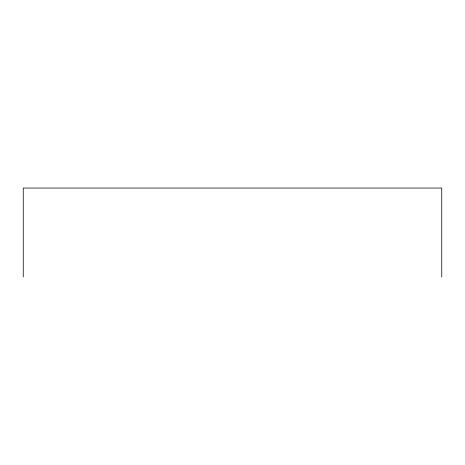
<?xml version="1.0" encoding="UTF-8"?>
<svg xmlns="http://www.w3.org/2000/svg" width="465" height="465" viewBox="0 0 465 465"><rect width="100%" height="100%" fill="white"/><g stroke="black" fill="none" stroke-linecap="round" stroke-linejoin="round"><path stroke-width="0.7" d="M441.75 276.948L441.75 188.052L23.25 188.052L23.25 276.948"/></g></svg>
